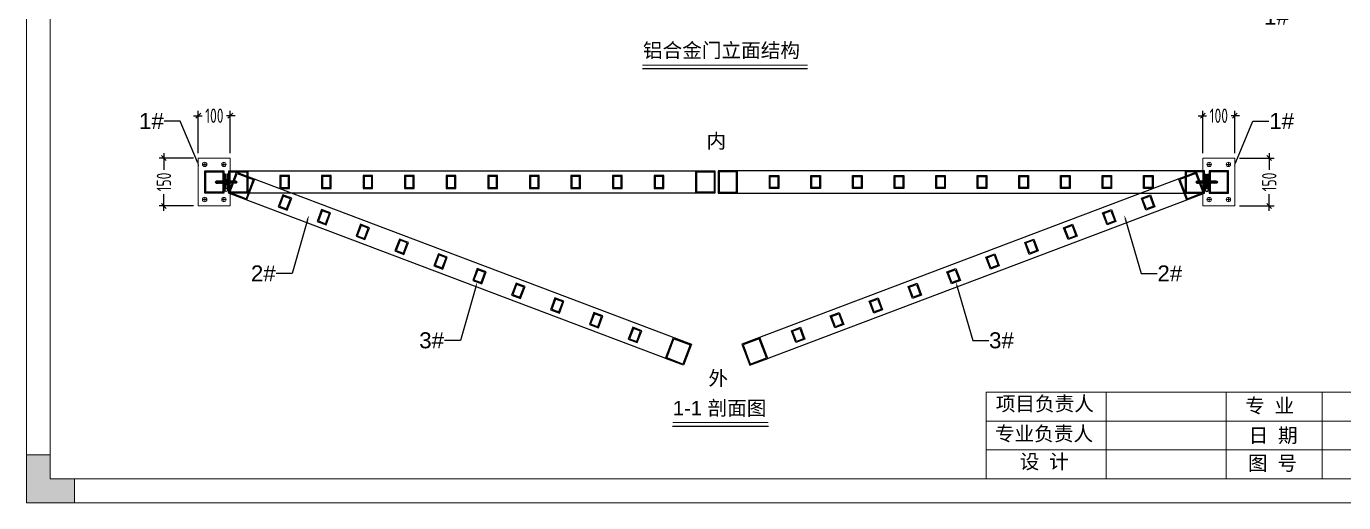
# Model space of a CAD drawing. Header units: millimetres. Extents: x 136606 to 1229059, y 82794 to 127566.
# Drawn here: x 963961 to 968079, y 122885 to 124375 of the extents above; entities that cross this region are included whole.
import ezdxf
from ezdxf import colors
from ezdxf.entities.mleader import LeaderData, LeaderLine
from ezdxf.math import Vec2, Vec3

# ---------------------------------------------------------------- set-up
doc = ezdxf.new("R2010")
doc.units = ezdxf.units.MM
for name, color, linetype in [('00打印图框', 255, 'Continuous'), ('STEEL', 34, 'Continuous'), ('方管', 100, 'Continuous'), ('标注', 9, 'Continuous'), ('铝通', 4, 'Continuous')]:
    doc.layers.add(name, color=color, linetype=linetype)
for name, color, linetype, lineweight in [('加强板', 140, 'Continuous', 18), ('图框', 7, 'Continuous', 13), ('文本', 3, 'Continuous', 13)]:
    doc.layers.add(name, color=color, linetype=linetype, lineweight=lineweight)
doc.styles.add('Arial', font='arial.ttf')
doc.styles.add('hztxt', font='ros1.shx', dxfattribs={"width": 0.8, "bigfont": 'hztxt.shx'})
doc.styles.get("Standard").update_dxf_attribs({"font": 'arial.ttf'})
doc.dimstyles.new('DIM-15', dxfattribs={"dimscale": 15, "dimtxt": 3, "dimasz": 1, "dimexe": 1, "dimexo": 1, "dimgap": 0.5, "dimtad": 0, "dimdec": 1, "dimrnd": 0.0005, "dimzin": 9, "dimdsep": 46, "dimtxsty": 'hztxt', "dimblk": 'OBLIQUE', "dimcen": 0, "dimdle": 1, "dimclrd": 9, "dimclre": 9, "dimclrt": 2, "dimazin": 2, "dimtfac": 1, "dimtdec": 1, "dimtix": 1, "dimtofl": 0, "dimtmove": 2, "dimatfit": 3, "dimfxl": 1, "dimarcsym": 2})

# ---------------------------------------------------------------- blocks, each defined once
blk = doc.blocks.new('ST6.3x25')
at = {"color": 2, "ltscale": 0.5}
for p, q in [((643664243.9, 352613823.5), (643664261.9, 352613823.5)), ((643664243.9, 352613823.5), (643664243.9, 352613822.4)), ((643664243.9, 352613822.4), (643664261.9, 352613822.4)), ((643664243.9, 352613822.4), (643664249.8, 352613818.6)), ((643664257.4, 352613817.7), (643664248.4, 352613815.8)), ((643664248.4, 352613815.8), (643664249.8, 352613815.5)), ((643664257.4, 352613813.9), (643664248.4, 352613812)), ((643664248.4, 352613812), (643664249.8, 352613811.7)), ((643664257.4, 352613810.1), (643664248.4, 352613808.2)), ((643664248.4, 352613808.2), (643664249.8, 352613807.9)), ((643664257.4, 352613806.3), (643664248.4, 352613804.4)), ((643664248.4, 352613804.4), (643664249.8, 352613804.1)), ((643664257.4, 352613802.4), (643664248.4, 352613800.5)), ((643664248.4, 352613800.5), (643664249.8, 352613800.2)), ((643664257.4, 352613799.8), (643664248.4, 352613797.9)), ((643664248.4, 352613797.9), (643664249.8, 352613797.6)), ((643664249.8, 352613818.6), (643664256.1, 352613818.6)), ((643664249.8, 352613818.6), (643664249.8, 352613817.3)), ((643664249.8, 352613815.5), (643664249.8, 352613813.8)), ((643664249.8, 352613811.7), (643664249.8, 352613809.9)), ((643664249.8, 352613807.9), (643664249.8, 352613806.1)), ((643664249.8, 352613804.1), (643664249.8, 352613802.3)), ((643664249.8, 352613800.2), (643664249.8, 352613798.5)), ((643664249.8, 352613797.6), (643664249.8, 352613793.1)), ((643664249.8, 352613793.1), (643664253.9, 352613797.3)), ((643664252.9, 352613790.1), (643664249.8, 352613793.1)), ((643664254.8, 352613815.3), (643664251.4, 352613814.5)), ((643664254.8, 352613811.4), (643664251.4, 352613810.7)), ((643664254.8, 352613807.6), (643664251.4, 352613806.9)), ((643664254.8, 352613803.8), (643664251.4, 352613803.1)), ((643664254.8, 352613800), (643664251.4, 352613799.2)), ((643664251.6, 352613823.5), (643664251.6, 352613822.4)), ((643664252.9, 352613790.1), (643664256.1, 352613793.1)), ((643664253.6, 352613791), (643664254.9, 352613796.6)), ((643664254.3, 352613823.5), (643664254.3, 352613822.4)), ((643664261.9, 352613822.4), (643664256.1, 352613818.6)), ((643664256.1, 352613818), (643664256.1, 352613818.5)), ((643664256.1, 352613818), (643664257.4, 352613817.7)), ((643664256.1, 352613814.2), (643664256.1, 352613815.5)), ((643664256.1, 352613814.2), (643664257.4, 352613813.9)), ((643664256.1, 352613810.4), (643664256.1, 352613811.7)), ((643664256.1, 352613810.4), (643664257.4, 352613810.1)), ((643664256.1, 352613806.6), (643664256.1, 352613807.9)), ((643664256.1, 352613806.6), (643664257.4, 352613806.3)), ((643664256.1, 352613802.7), (643664256.1, 352613804.1)), ((643664256.1, 352613802.7), (643664257.4, 352613802.4)), ((643664256.1, 352613800.1), (643664256.1, 352613801.4)), ((643664256.1, 352613800.1), (643664257.4, 352613799.8)), ((643664256.1, 352613793.1), (643664256.1, 352613798.3)), ((643664261.9, 352613823.5), (643664261.9, 352613822.4))]:
    blk.add_line(p, q, dxfattribs=at)
blk.add_arc((643664254.3, 352613796.7), 0.675, 346.9335, 129.6111, dxfattribs=at)
blk = doc.blocks.new('HY')
at = {"layer": 'STEEL'}
h = blk.add_hatch(color=3, dxfattribs=at)
h.dxf.hatch_style = 1
h.paths.add_polyline_path([(643664339.7, 352613732.6), (643664319, 352613732.6), (643664323.7, 352613729.6), (643664335.1, 352613729.6, -0.298217)])
h.paths.add_polyline_path([(643664319, 352613732.6), (643664310.3, 352613732.6), (643664305.7, 352613729.6), (643664323.7, 352613729.6)])
h.paths.add_polyline_path([(643664310.3, 352613732.6), (643664289.7, 352613732.6), (643664289.7, 352613729.6), (643664305.7, 352613729.6)])
h.paths.add_polyline_path([(643664305.7, 352613725.6), (643664289.7, 352613725.6), (643664289.7, 352613722.6), (643664310.3, 352613722.6)])
h.paths.add_polyline_path([(643664323.7, 352613725.6), (643664305.7, 352613725.6), (643664310.3, 352613722.6), (643664319, 352613722.6)])
h.paths.add_polyline_path([(643664335.1, 352613725.6), (643664323.7, 352613725.6), (643664319, 352613722.6), (643664339.7, 352613722.6, -0.298217)])
at = {"layer": 'STEEL', "color": 3}
for points in [[(643664339.7, 352613732.6), (643664289.7, 352613732.6), (643664289.7, 352613729.6), (643664335.1, 352613729.6)], [(643664335.1, 352613725.6), (643664289.7, 352613725.6), (643664289.7, 352613722.6), (643664339.7, 352613722.6)]]:
    blk.add_lwpolyline(points, dxfattribs=at)
blk.add_circle((643664339.7, 352613727.6), 5, dxfattribs=at)
at = {"xscale": -1, "rotation": 180}
blk.add_blockref('ST6.3x25', (61.8, 705227552), dxfattribs=at)
blk.add_blockref('ST6.3x25', (61.8, -96.8))
blk = doc.blocks.new('_Oblique')
at = {"color": 0, "linetype": 'ByBlock', "lineweight": -2}
blk.add_line((-0.5, -0.5), (0.5, 0.5), dxfattribs=at)
blk = doc.blocks.new('*D1411')
at = {"layer": 'Defpoints', "color": 0, "transparency": 16777216}
for p in [(964498.9, 123963.1), (964391.3, 123813.1), (964498.9, 123813.1)]:
    blk.add_point(p, dxfattribs=at)
at = {"layer": '标注', "color": 9, "lineweight": -2, "transparency": 16777216}
for p, q in [((964483.9, 123963.1), (964376.3, 123963.1)), ((964391.3, 123978.1), (964391.3, 123926.2)), ((964391.3, 123798.1), (964391.3, 123850)), ((964483.9, 123813.1), (964376.3, 123813.1))]:
    blk.add_line(p, q, dxfattribs=at)
at = {"layer": '标注', "color": 9, "lineweight": -2, "transparency": 16777216, "xscale": 15, "yscale": 15, "zscale": 15}
for p, rotation in [((964391.3, 123963.1), 90), ((964391.3, 123813.1), 270)]:
    blk.add_blockref('_Oblique', p, dxfattribs=dict(at, rotation=rotation))
at = {"layer": '标注', "color": 2, "transparency": 16777216, "insert": (964391.3, 123888.1), "char_height": 45, "attachment_point": 5, "rotation": 90, "style": 'hztxt'}
blk.add_mtext('150', dxfattribs=at)
blk = doc.blocks.new('*D1415')
at = {"layer": 'Defpoints', "color": 0, "transparency": 16777216}
for p in [(964598.9, 124095.4), (964498.9, 123963.1), (964598.9, 123963.1)]:
    blk.add_point(p, dxfattribs=at)
at = {"layer": '标注', "color": 9, "lineweight": -2, "transparency": 16777216}
for p, q in [((964498.9, 123978.1), (964498.9, 124110.4)), ((964598.9, 123978.1), (964598.9, 124110.4)), ((964483.9, 124095.4), (964510.8, 124095.4)), ((964613.9, 124095.4), (964587, 124095.4))]:
    blk.add_line(p, q, dxfattribs=at)
at = {"layer": '标注', "color": 9, "lineweight": -2, "transparency": 16777216, "xscale": 15, "yscale": 15, "zscale": 15, "rotation": 180}
blk.add_blockref('_Oblique', (964498.9, 124095.4), dxfattribs=at)
at = {"layer": '标注', "color": 9, "lineweight": -2, "transparency": 16777216, "xscale": 15, "yscale": 15, "zscale": 15}
blk.add_blockref('_Oblique', (964598.9, 124095.4), dxfattribs=at)
at = {"layer": '标注', "color": 2, "transparency": 16777216, "insert": (964548.9, 124095.4), "char_height": 45, "attachment_point": 5, "style": 'hztxt'}
blk.add_mtext('100', dxfattribs=at)
blk = doc.blocks.new('mgfm')
at = {"layer": '方管'}
for points in [[(4214.6, 2092.4), (4214.6, 2052.4), (4244.6, 2052.4), (4244.6, 2092.4), (4214.6, 2092.4)], [(4344.6, 2092.4), (4344.6, 2052.4), (4374.6, 2052.4), (4374.6, 2092.4), (4344.6, 2092.4)], [(4474.6, 2092.4), (4474.6, 2052.4), (4504.6, 2052.4), (4504.6, 2092.4), (4474.6, 2092.4)], [(4604.6, 2092.4), (4604.6, 2052.4), (4634.6, 2052.4), (4634.6, 2092.4), (4604.6, 2092.4)], [(4734.6, 2092.4), (4734.6, 2052.4), (4764.6, 2052.4), (4764.6, 2092.4), (4734.6, 2092.4)], [(4864.6, 2092.4), (4864.6, 2052.4), (4894.6, 2052.4), (4894.6, 2092.4), (4864.6, 2092.4)], [(4994.5, 2092.4), (4994.5, 2052.4), (5024.5, 2052.4), (5024.5, 2092.4), (4994.5, 2092.4)], [(5124.5, 2092.4), (5124.5, 2052.4), (5154.5, 2052.4), (5154.5, 2092.4), (5124.5, 2092.4)], [(5254.5, 2092.4), (5254.5, 2052.4), (5284.5, 2052.4), (5284.5, 2092.4), (5254.5, 2092.4)], [(5384.5, 2092.4), (5384.5, 2052.4), (5414.5, 2052.4), (5414.5, 2092.4), (5384.5, 2092.4)]]:
    blk.add_lwpolyline(points, dxfattribs=at)
for points in [[(4217.6, 2089.4), (4217.6, 2055.4), (4241.6, 2055.4), (4241.6, 2089.4)], [(4347.6, 2089.4), (4347.6, 2055.4), (4371.6, 2055.4), (4371.6, 2089.4)], [(4477.6, 2089.4), (4477.6, 2055.4), (4501.6, 2055.4), (4501.6, 2089.4)], [(4607.6, 2089.4), (4607.6, 2055.4), (4631.6, 2055.4), (4631.6, 2089.4)], [(4737.6, 2089.4), (4737.6, 2055.4), (4761.6, 2055.4), (4761.6, 2089.4)], [(4867.6, 2089.4), (4867.6, 2055.4), (4891.6, 2055.4), (4891.6, 2089.4)], [(4997.5, 2089.4), (4997.5, 2055.4), (5021.5, 2055.4), (5021.5, 2089.4)], [(5127.5, 2089.4), (5127.5, 2055.4), (5151.5, 2055.4), (5151.5, 2089.4)], [(5257.5, 2089.4), (5257.5, 2055.4), (5281.5, 2055.4), (5281.5, 2089.4)], [(5387.5, 2089.4), (5387.5, 2055.4), (5411.5, 2055.4), (5411.5, 2089.4)]]:
    blk.add_lwpolyline(points, close=True, dxfattribs=at)
at = {"layer": '铝通'}
for points in [[(4114.6, 2107.4), (4114.6, 2037.4), (4054.6, 2037.4), (4054.6, 2107.4)], [(4054.6, 2107.4), (5574.5, 2107.4), (5574.5, 2037.4), (4054.6, 2037.4)], [(4111.6, 2104.4), (4111.6, 2040.4), (4057.6, 2040.4), (4057.6, 2104.4)], [(5574.5, 2107.4), (5574.5, 2037.4), (5514.5, 2037.4), (5514.5, 2107.4)], [(5571.5, 2104.4), (5571.5, 2040.4), (5517.5, 2040.4), (5517.5, 2104.4)]]:
    blk.add_lwpolyline(points, close=True, dxfattribs=at)
blk = doc.blocks.new('*U1324')
blk.add_blockref('mgfm', (-4587, -1892.1, 0))
blk = doc.blocks.new('*U1325')
at = {"color": 0, "linetype": 'ByBlock', "lineweight": -2, "transparency": 16777216}
blk.add_blockref('*U1324', (0, 0), dxfattribs=at)
blk = doc.blocks.new('GW-TK')
at = {"layer": '图框', "linetype": 'Continuous', "lineweight": 0}
h = blk.add_hatch(color=256, dxfattribs=at)
h.dxf.hatch_style = 1
h.paths.add_polyline_path([(927193.56, 464418.01), (927193.56, 464423.01), (927188.55, 464423.01), (927188.55, 464428.01), (927183.55, 464428.01), (927183.55, 464418.01)])
at = {"layer": '图框', "linetype": 'Continuous'}
for p, q in [((927383.55, 464441.02), (927383.55, 464423.01)), ((927408.55, 464441.02), (927408.55, 464423.01)), ((927433.55, 464441.02), (927433.55, 464423.01)), ((927453.55, 464441.02), (927453.55, 464423.01)), ((927383.55, 464435.01), (927523.55, 464435.01)), ((927451.56, 464429.01), (927383.55, 464429.01)), ((927383.55, 464429.01), (927598.55, 464429.01))]:
    blk.add_line(p, q, dxfattribs=at)
at = {"layer": '图框'}
for points in [[(927183.55, 464715.01), (927603.55, 464715.01), (927603.55, 464418.01), (927183.55, 464418.01)], [(927188.55, 464710.01), (927598.55, 464710.01), (927598.55, 464423.01), (927188.55, 464423.01)]]:
    blk.add_lwpolyline(points, close=True, dxfattribs=at)
at = {"layer": '图框', "linetype": 'Continuous'}
blk.add_lwpolyline([(927383.55, 464441.02), (927598.55, 464441.02)], dxfattribs=at)
at = {"layer": '图框', "linetype": 'Continuous', "lineweight": 0}
blk.add_lwpolyline([(927188.55, 464428.01), (927188.55, 464423.01), (927193.56, 464423.01), (927193.56, 464418.01), (927183.55, 464418.01), (927183.55, 464428.01)], close=True, dxfattribs=at)
at = {"layer": '图框', "linetype": 'Continuous', "char_height": 3, "attachment_point": 1}
for s, width, heights, insert in [('{\\fSimSun|b0|i0|c134|p2;项目负责人}', 26.0225, [0], (927385.56, 464440.15)), ('{\\fSimSun|b0|i0|c134|p2;专 业}', 12.8345, [0], (927437.53, 464439.73)), ('{\\fSimSun|b0|i0|c134|p2;专业负责人}', 24.6361, [2.04], (927385.39, 464433.9)), ('{\\fSimSun|b0|i0|c134|p2;日 期}', 11.224, [0], (927438.25, 464433.55)), ('{\\fSimSun|b0|i0|c134|p2;设 计}', 16.2353, [0], (927390.55, 464428.09)), ('{\\fSimSun|b0|i0|c134|p2;图 号}', 23.6261, [0], (927438.11, 464427.75))]:
    blk.add_mtext_dynamic_manual_height_columns(s, width=width, gutter_width=17.5, heights=heights, dxfattribs=dict(at, insert=insert))
blk = doc.blocks.new('底板')
at = {"layer": '加强板'}
blk.add_lwpolyline([(2100585.2, 186929.7), (2100685.2, 186929.7), (2100685.2, 186779.7), (2100585.2, 186779.7)], close=True, dxfattribs=at)
for points in [[(2100599.6, 186909.7), (2100610.8, 186909.7)], [(2100605.2, 186915.3), (2100605.2, 186904.1)], [(2100659.6, 186909.7), (2100670.8, 186909.7)], [(2100665.2, 186915.3), (2100665.2, 186904.1)], [(2100599.6, 186799.7), (2100610.8, 186799.7)], [(2100605.2, 186794.1), (2100605.2, 186805.3)], [(2100659.6, 186799.7), (2100670.8, 186799.7)], [(2100665.2, 186794.1), (2100665.2, 186805.3)]]:
    blk.add_lwpolyline(points, dxfattribs=at)
for centre in [(2100605.2, 186909.7), (2100665.2, 186909.7), (2100605.2, 186799.7), (2100665.2, 186799.7)]:
    blk.add_circle(centre, 7, dxfattribs=at)
at = {"layer": '铝通'}
for points in [[(2100665.2, 186889.7), (2100665.2, 186819.7), (2100605.2, 186819.7), (2100605.2, 186889.7)], [(2100662.2, 186886.7), (2100662.2, 186822.7), (2100608.2, 186822.7), (2100608.2, 186886.7)]]:
    blk.add_lwpolyline(points, close=True, dxfattribs=at)
blk = doc.blocks.new('*U1353')
at = {"layer": '方管', "color": 252}
blk.add_lwpolyline([(-15, 20), (-15, -20), (15, -20), (15, 20), (-15, 20)], dxfattribs=at)
blk.add_lwpolyline([(-12, 17), (-12, -17), (12, -17), (12, 17)], close=True, dxfattribs=at)
blk = doc.blocks.new('*U1354')
at = {"color": 0, "linetype": 'ByBlock', "lineweight": -2, "transparency": 16777216}
for p in [(0, 0), (130, 0), (260, 0), (390, 0), (520, 0), (650, 0), (780, 0), (910, 0), (1040, 0), (1170, 0)]:
    blk.add_blockref('*U1353', p, dxfattribs=at)
blk = doc.blocks.new('*U1337')
at = {"layer": '铝通', "color": 252}
for points in [[(-700, 35), (-700, -35), (-760, -35), (-760, 35)], [(-760, 35), (760, 35), (760, -35), (-760, -35)], [(-703, 32), (-703, -32), (-757, -32), (-757, 32)], [(760, 35), (760, -35), (700, -35), (700, 35)], [(757, 32), (757, -32), (703, -32), (703, 32)]]:
    blk.add_lwpolyline(points, close=True, dxfattribs=at)
blk.add_blockref('*U1354', (-585, 0))
blk = doc.blocks.new('*U1338')
at = {"color": 0, "linetype": 'ByBlock', "lineweight": -2, "transparency": 16777216}
blk.add_blockref('*U1337', (0, 0), dxfattribs=at)
blk = doc.blocks.new('*D1355')
at = {"layer": 'Defpoints', "color": 0, "transparency": 16777216}
for p in [(967738.7, 123963.1), (967738.7, 123813.1), (967846.3, 123813.1)]:
    blk.add_point(p, dxfattribs=at)
at = {"layer": '标注', "color": 9, "lineweight": -2, "transparency": 16777216}
for p, q in [((967753.7, 123963.1), (967861.3, 123963.1)), ((967846.3, 123978.1), (967846.3, 123926.2)), ((967846.3, 123798.1), (967846.3, 123850)), ((967753.7, 123813.1), (967861.3, 123813.1))]:
    blk.add_line(p, q, dxfattribs=at)
at = {"layer": '标注', "color": 9, "lineweight": -2, "transparency": 16777216, "xscale": 15, "yscale": 15, "zscale": 15}
for p, rotation in [((967846.3, 123963.1), 90), ((967846.3, 123813.1), 270)]:
    blk.add_blockref('_Oblique', p, dxfattribs=dict(at, rotation=rotation))
at = {"layer": '标注', "color": 2, "transparency": 16777216, "insert": (967846.3, 123888.1), "char_height": 45, "attachment_point": 5, "rotation": 90, "style": 'hztxt'}
blk.add_mtext('150', dxfattribs=at)
blk = doc.blocks.new('*D1356')
at = {"layer": 'Defpoints', "color": 0, "transparency": 16777216}
for p in [(967638.7, 124095.4), (967638.7, 123963.1), (967738.7, 123963.1)]:
    blk.add_point(p, dxfattribs=at)
at = {"layer": '标注', "color": 9, "lineweight": -2, "transparency": 16777216}
for p, q in [((967638.7, 123978.1), (967638.7, 124110.4)), ((967738.7, 123978.1), (967738.7, 124110.4)), ((967623.7, 124095.4), (967650.6, 124095.4)), ((967753.7, 124095.4), (967726.8, 124095.4))]:
    blk.add_line(p, q, dxfattribs=at)
at = {"layer": '标注', "color": 9, "lineweight": -2, "transparency": 16777216, "xscale": 15, "yscale": 15, "zscale": 15, "rotation": 180}
blk.add_blockref('_Oblique', (967638.7, 124095.4), dxfattribs=at)
at = {"layer": '标注', "color": 9, "lineweight": -2, "transparency": 16777216, "xscale": 15, "yscale": 15, "zscale": 15}
blk.add_blockref('_Oblique', (967738.7, 124095.4), dxfattribs=at)
at = {"layer": '标注', "color": 2, "transparency": 16777216, "insert": (967688.7, 124095.4), "char_height": 45, "attachment_point": 5, "style": 'hztxt'}
blk.add_mtext('100', dxfattribs=at)
blk = doc.blocks.new('*U1331')
blk.add_blockref('mgfm', (-4587, -1892.1, 0))
blk = doc.blocks.new('*U1332')
at = {"color": 0, "linetype": 'ByBlock', "lineweight": -2, "transparency": 16777216}
blk.add_blockref('*U1331', (0, 0), dxfattribs=at)
blk = doc.blocks.new('*U1351')
at = {"layer": '方管', "color": 252}
blk.add_lwpolyline([(-15, 20), (-15, -20), (15, -20), (15, 20), (-15, 20)], dxfattribs=at)
blk.add_lwpolyline([(-12, 17), (-12, -17), (12, -17), (12, 17)], close=True, dxfattribs=at)
blk = doc.blocks.new('*U1352')
at = {"color": 0, "linetype": 'ByBlock', "lineweight": -2, "transparency": 16777216}
for p in [(0, 0), (130, 0), (260, 0), (390, 0), (520, 0), (650, 0), (780, 0), (910, 0), (1040, 0), (1170, 0)]:
    blk.add_blockref('*U1351', p, dxfattribs=at)
blk = doc.blocks.new('*U1339')
at = {"layer": '铝通', "color": 252}
for points in [[(-700, 35), (-700, -35), (-760, -35), (-760, 35)], [(-760, 35), (760, 35), (760, -35), (-760, -35)], [(-703, 32), (-703, -32), (-757, -32), (-757, 32)], [(760, 35), (760, -35), (700, -35), (700, 35)], [(757, 32), (757, -32), (703, -32), (703, 32)]]:
    blk.add_lwpolyline(points, close=True, dxfattribs=at)
blk.add_blockref('*U1352', (-585, 0))
blk = doc.blocks.new('*U1340')
at = {"color": 0, "linetype": 'ByBlock', "lineweight": -2, "transparency": 16777216}
blk.add_blockref('*U1339', (0, 0), dxfattribs=at)

msp = doc.modelspace()

# ---------------------------------------------------------------- linework, layer by layer
at = {"const_width": 3}
for points in [[(965887.1919, 124253.9733), (966403.3659, 124253.9733)], [(965981.1896, 123136.0186), (966281.069, 123136.0186)]]:
    msp.add_lwpolyline(points, dxfattribs=at)
for points in [[(965887.1919, 124242.6525), (966403.3659, 124242.6525)], [(965981.1896, 123124.6977), (966281.069, 123124.6977)]]:
    msp.add_lwpolyline(points)

# ---------------------------------------------------------------- block references
for name, p in [('底板', (-1136086.3202, -62966.6185)), ('*U1338', (965353.7707, 123888.071))]:
    msp.add_blockref(name, p)
at = {"xscale": -1}
for name, p in [('底板', (3068323.8615, -62966.6185)), ('*U1340', (966883.7707, 123888.071))]:
    msp.add_blockref(name, p, dxfattribs=at)
for name, p, rotation in [('HY', (-351649141.3313, 643788202.7271), 270), ('*U1325', (965040.1622, 123528.6717, 0.0003), 339.2624681897113)]:
    msp.add_blockref(name, p, dxfattribs=dict(rotation=rotation))
for name, p, rotation in [('*U1332', (967197.3792, 123528.6717, 0.0003), 20.73753181028865), ('HY', (353581378.8726, 643788202.7271), 90)]:
    msp.add_blockref(name, p, dxfattribs=dict(at, rotation=rotation))
at = {"layer": '文本', "xscale": 15, "yscale": 15, "zscale": 15}
msp.add_blockref('GW-TK', (-12943791.9757, -6843385.1419), dxfattribs=at)

# ---------------------------------------------------------------- texts
at = {"layer": '00打印图框', "color": 6, "style": 'Arial'}
for s, p in [('铝合金门立面结构', (965888.6171, 124277.2813)), ('1-1 剖面图', (965982.237, 123158.4268))]:
    msp.add_text(s, height=45, dxfattribs=at).set_placement(p)
at = {"layer": '文本', "color": 0, "linetype": 'ByBlock', "style": 'Arial'}
for s, p in [('内', (966087.2841, 123994.0927)), ('外', (966093.2696, 123251.9503))]:
    msp.add_text(s, height=45, dxfattribs=at).set_placement(p)

# ---------------------------------------------------------------- dimensions: what is measured, and where the dimension line sits
at = {"layer": '标注'}
dim = msp.add_linear_dim(base=(964598.8708, 124095.3747), p1=(964498.8708, 123963.071), p2=(964598.8708, 123963.071), dimstyle='DIM-15', dxfattribs=at)
dim.commit()
dim.dimension.update_dxf_attribs({"geometry": '*D1415', "text_midpoint": (964548.8708, 124095.3747)})
for base, p1, p2, angle, picture, middle in [((967638.6706, 124095.3747), (967738.6706, 123963.071), (967638.6706, 123963.071), 180, '*D1356', (967688.6706, 124095.3747)), ((964391.2876, 123813.071), (964498.8708, 123963.071), (964498.8708, 123813.071), 90, '*D1411', (964391.2876, 123888.071)), ((967846.2537, 123813.071), (967738.6706, 123963.071), (967738.6706, 123813.071), 90, '*D1355', (967846.2537, 123888.071))]:
    dim = msp.add_linear_dim(base=base, p1=p1, p2=p2, angle=angle, dimstyle='DIM-15', dxfattribs=at)
    dim.commit()
    dim.dimension.update_dxf_attribs({"geometry": picture, "text_midpoint": middle})

# ---------------------------------------------------------------- leaders
at = {"layer": '标注', "color": 6}
ml = msp.add_multileader_mtext('Standard', dxfattribs=at)
ml.set_content('1#', color=6, style='Arial')
ml.set_leader_properties(color=9)
ml.build(insert=Vec2(0, 0))
ml.multileader.update_dxf_attribs({"dogleg_length": 50, "arrow_head_size": 15})
ctx = ml.context
ctx.base_point, ctx.char_height, ctx.arrow_head_size, ctx.landing_gap_size, ctx.plane_origin = Vec3(967837.7624, 124404.6405), 50, 15, 1, Vec3(966595.4853, 124396.9004)
ctx.text_align_type = 2
notes = []
notes.append((ctx, [(1, (1, 1, 0), (967787.7624, 124404.6405), (1, 0), 50, [(0, [(967703.6652, 124550.243)], 0, [])])]))
ctx.mtext.insert, ctx.mtext.alignment, ctx.mtext.flow_direction = Vec3(967907.9644, 124430.0669), 3, 5
ml = msp.add_multileader_mtext('Standard', dxfattribs=at)
ml.set_content('1#', color=6, style='Arial')
ml.set_leader_properties(color=9)
ml.build(insert=Vec2(0, 0))
ml.multileader.update_dxf_attribs({"dogleg_length": 50, "arrow_head_size": 15})
ctx = ml.context
ctx.base_point, ctx.char_height, ctx.arrow_head_size, ctx.landing_gap_size, ctx.plane_origin = Vec3(964320.9744, 124078.5052), 50, 15, 1, Vec3(964990.8252, 123868.323)
ctx.text_align_type = 2
notes.append((ctx, [(1, (1, 1, 0), (964442.1763, 124078.5052), (-1, 0), 50, [(0, [(964501.8526, 123936.0444)], 0, [])])]))
ctx.mtext.insert, ctx.mtext.alignment, ctx.mtext.flow_direction = Vec3(964391.1763, 124103.9316), 3, 5
ml = msp.add_multileader_mtext('Standard', dxfattribs=at)
ml.set_content('1#', color=6, style='Arial')
ml.set_leader_properties(color=9)
ml.build(insert=Vec2(0, 0))
ml.multileader.update_dxf_attribs({"dogleg_length": 50, "arrow_head_size": 15})
ctx = ml.context
ctx.base_point, ctx.char_height, ctx.arrow_head_size, ctx.landing_gap_size, ctx.plane_origin = Vec3(967845.365, 124078.5052), 50, 15, 1, Vec3(967246.7162, 123868.323)
notes.append((ctx, [(1, (1, 1, 0), (967795.365, 124078.5052), (1, 0), 50, [(0, [(967735.6888, 123936.0444)], 0, [])])]))
ctx.mtext.insert, ctx.mtext.flow_direction = Vec3(967846.365, 124103.9316), 5
ml = msp.add_multileader_mtext('Standard', dxfattribs=at)
ml.set_content('2#', color=6, style='Arial')
ml.set_leader_properties(color=9)
ml.build(insert=Vec2(0, 0))
ml.multileader.update_dxf_attribs({"dogleg_length": 50, "arrow_head_size": 15})
ctx = ml.context
ctx.base_point, ctx.char_height, ctx.arrow_head_size, ctx.landing_gap_size, ctx.plane_origin = Vec3(964665.0321, 123601.6965), 50, 15, 1, Vec3(965340.4422, 123391.5142)
ctx.text_align_type = 2
notes.append((ctx, [(1, (1, 1, 0), (964791.7933, 123601.6965), (-1, 0), 50, [(0, [(964844.2843, 123784.2556)], 0, [])])]))
ctx.mtext.insert, ctx.mtext.alignment, ctx.mtext.flow_direction = Vec3(964740.7933, 123627.1228), 3, 5
ml = msp.add_multileader_mtext('Standard', dxfattribs=at)
ml.set_content('2#', color=6, style='Arial')
ml.set_leader_properties(color=9)
ml.build(insert=Vec2(0, 0))
ml.multileader.update_dxf_attribs({"dogleg_length": 50, "arrow_head_size": 15})
ctx = ml.context
ctx.base_point, ctx.char_height, ctx.arrow_head_size, ctx.landing_gap_size, ctx.plane_origin = Vec3(967495.748, 123601.6965), 50, 15, 1, Vec3(966897.0992, 123391.5142)
notes.append((ctx, [(1, (1, 1, 0), (967445.748, 123601.6965), (1, 0), 50, [(0, [(967393.257, 123784.2556)], 0, [])])]))
ctx.mtext.insert, ctx.mtext.flow_direction = Vec3(967496.748, 123627.1228), 5
ml = msp.add_multileader_mtext('Standard', dxfattribs=at)
ml.set_content('3#', color=6, style='Arial')
ml.set_leader_properties(color=9)
ml.build(insert=Vec2(0, 0))
ml.multileader.update_dxf_attribs({"dogleg_length": 50, "arrow_head_size": 15})
ctx = ml.context
ctx.base_point, ctx.char_height, ctx.arrow_head_size, ctx.landing_gap_size, ctx.plane_origin = Vec3(965192.1765, 123392.4311), 50, 15, 1, Vec3(965866.6998, 123182.2488)
ctx.text_align_type = 2
notes.append((ctx, [(1, (1, 1, 0), (965318.051, 123392.4311), (-1, 0), 50, [(0, [(965370.542, 123574.9902)], 0, [])])]))
ctx.mtext.insert, ctx.mtext.alignment, ctx.mtext.flow_direction = Vec3(965267.051, 123417.8745), 3, 5
ml = msp.add_multileader_mtext('Standard', dxfattribs=at)
ml.set_content('3#', color=6, style='Arial')
ml.set_leader_properties(color=9)
ml.build(insert=Vec2(0, 0))
ml.multileader.update_dxf_attribs({"dogleg_length": 50, "arrow_head_size": 15})
ctx = ml.context
ctx.base_point, ctx.char_height, ctx.arrow_head_size, ctx.landing_gap_size, ctx.plane_origin = Vec3(966969.4904, 123392.4311), 50, 15, 1, Vec3(966370.8415, 123182.2488)
notes.append((ctx, [(1, (1, 1, 0), (966919.4904, 123392.4311), (1, 0), 50, [(0, [(966866.9993, 123574.9902)], 0, [])])]))
ctx.mtext.insert, ctx.mtext.flow_direction = Vec3(966970.4904, 123417.8745), 5
for ctx, leaders in notes:
    for number, flags, end, landing, length, lines in leaders:
        leader = LeaderData()
        leader.index, (leader.has_last_leader_line, leader.has_dogleg_vector, leader.attachment_direction) = number, flags
        leader.last_leader_point, leader.dogleg_vector, leader.dogleg_length = Vec3(end), Vec3(landing), length
        for number, points, colour, breaks in lines:
            line = LeaderLine()
            line.index, line.vertices, line.color, line.breaks = number, Vec3.list(points), colors.encode_raw_color(colour), breaks
            leader.lines.append(line)
        ctx.leaders.append(leader)

doc.saveas('drawing.dxf')
